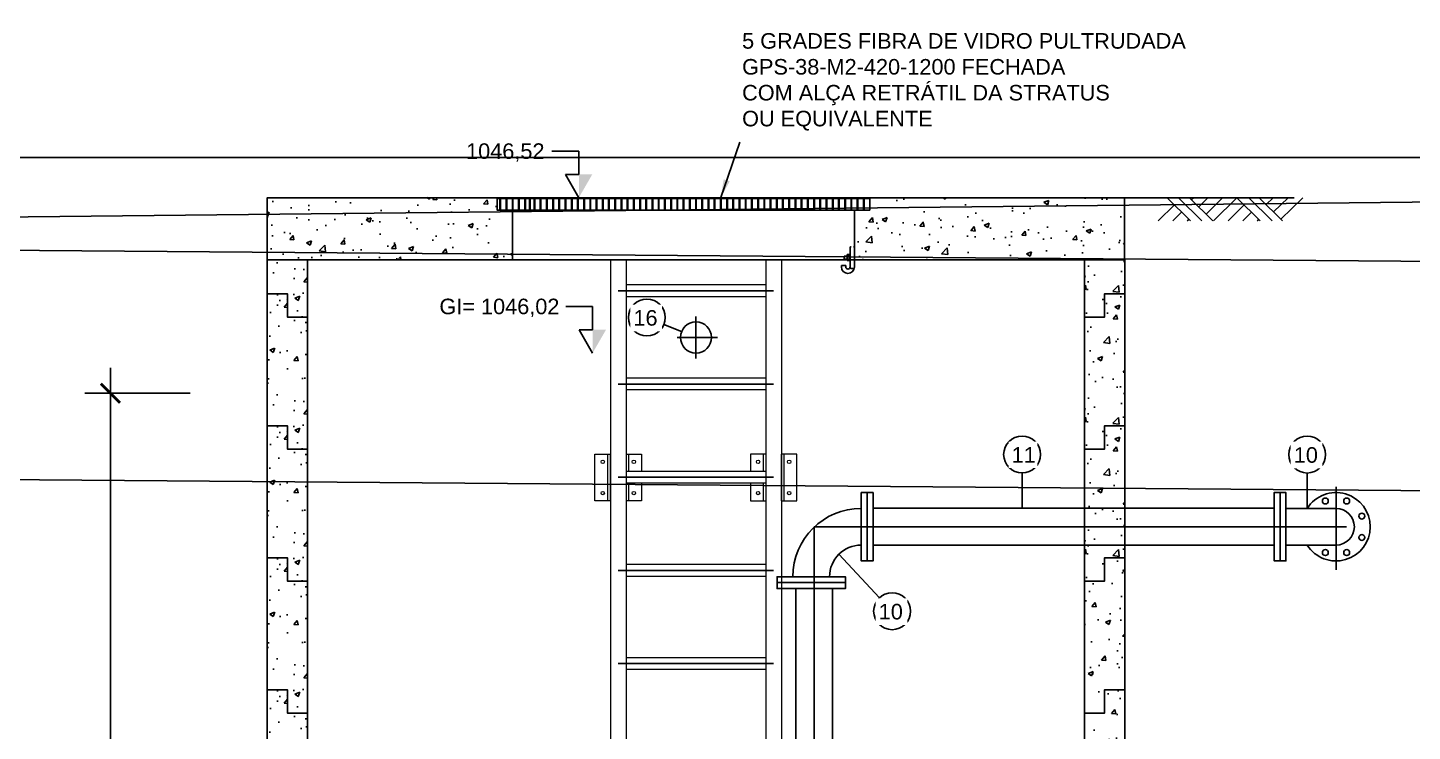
# Model space of a CAD drawing. Extents: x -160 to 364724, y -100 to 7353297.
# Drawn here: x 360235.732 to 360238.45, y 7349088.573 to 7349089.954 of the extents above; entities that cross this region are included whole.
import ezdxf
from ezdxf.enums import TextEntityAlignment as Align

# ---------------------------------------------------------------- set-up
doc = ezdxf.new("R2010")
doc.units = 0
doc.header["$LTSCALE"] = 5
doc.linetypes.add('SGC_DASHDOT', pattern=[1, 0.5, -0.25, 0, -0.25])
doc.linetypes.add('SGC_HIDDEN', pattern=[0.375, 0.25, -0.125])
doc.layers.add('00-trabalho', color=7, linetype='Continuous', lineweight=25)
doc.layers.add('ESCADA', color=2, linetype='Continuous', lineweight=20)
for name, color, linetype in [('BOLA LM', 1, 'Continuous'), ('BOMBA', 1, 'Continuous'), ('FLANGES', 2, 'Continuous'), ('GER-SIMBOLOS', 1, 'Continuous'), ('PAREDE CONCRETO CORTE', 5, 'Continuous'), ('PAREDE-VISTA', 2, 'Continuous'), ('PS_PERFIL_GRADE', 8, 'Continuous'), ('PS_PERFIL_TERRENO', 3, 'Continuous'), ('PS_PERFIL_TUBO', 7, 'Continuous'), ('SANC_COTAS', 1, 'Continuous'), ('SANC_TEXTO', 2, 'Continuous'), ('SGC-Conexoes (Furos)', 1, 'Continuous'), ('SGC-Conexoes (Linhas Externas)', 3, 'Continuous'), ('SGC-Eixos', 253, 'SGC_DASHDOT'), ('SGC-PONTAS', 1, 'SGC_HIDDEN'), ('SGC-Tubos (Desenho Bifilar)', 3, 'Continuous'), ('TERRENO', 6, 'Continuous'), ('VEGETAÇÃO', 7, 'Continuous')]:
    doc.layers.add(name, color=color, linetype=linetype)
doc.styles.add('R-80', font='arial.ttf')
doc.styles.get("Standard").update_dxf_attribs({"font": 'arial.ttf'})
doc.dimstyles.new('GERAL - 25', dxfattribs={"dimscale": 0.025, "dimtxt": 2, "dimasz": 1.5, "dimexe": 2, "dimexo": 1, "dimgap": 1, "dimtad": 1, "dimzin": 0, "dimtxsty": 'R-80', "dimblk": 'ARCHTICK', "dimcen": 0, "dimdle": 2, "dimclrd": 1, "dimclre": 1, "dimclrt": 2, "dimadec": 0, "dimazin": 0, "dimtfac": 0.5, "dimtmove": 2, "dimatfit": 3, "dimldrblk": 'OPEN90', "dimfxl": 1, "dimtolj": 1, "dimtzin": 0, "dimarcsym": 0})
doc.dimstyles.new('LEADER - 25', dxfattribs={"dimscale": 0.025, "dimtxt": 2, "dimasz": 1.5, "dimexe": 2, "dimexo": 1, "dimgap": 1, "dimtad": 1, "dimzin": 0, "dimtxsty": 'R-80', "dimcen": 0, "dimdle": 2, "dimclrd": 1, "dimclre": 1, "dimclrt": 2, "dimadec": 0, "dimazin": 0, "dimtfac": 0.5, "dimtmove": 2, "dimatfit": 3, "dimfxl": 1, "dimtolj": 1, "dimtzin": 0, "dimarcsym": 0})
pattern_1 = [(50, (360245.877, 7349087.80309), (0.0999824, -0.0087473), [0.0104546, -0.1150004]), (355, (360245.877, 7349087.80309), (-0.0193415, 0.1048515), [0.0083637, -0.0920007]), (100.4514, (360245.88533, 7349087.80236), (0.0806409, 0.0961041), [0.008885, -0.0977354]), (46.1842, (360245.877, 7349087.83097), (0.1487674, -0.0230727), [0.015682, -0.1725007]), (96.6356, (360245.8894, 7349087.82904), (0.1302867, 0.1357868), [0.0133276, -0.1466033]), (351.1842, (360245.877, 7349087.83097), (0.1302867, 0.1357868), [0.0125455, -0.1380004]), (21, (360245.89094, 7349087.824), (0.08320555, -0.05612285), [0.0104546, -0.1150004]), (326, (360245.89094, 7349087.824), (0.0339168, 0.1010818), [0.0083637, -0.0920004]), (71.4514, (360245.89787, 7349087.81932), (0.1171223, 0.044959), [0.008885, -0.0977353]), (37.5, (360245.877, 7349087.803088), (0.00169502, 0.04640357), [0, -0.0908852, 0, -0.0933943, 0, -0.09234884]), (7.5, (360245.877, 7349087.80309), (0.03667044, 0.05497882), [0, -0.0532487, 0, -0.0887943, 0, -0.0351971]), (327.5, (360245.845916, 7349087.803088), (0.07441173, -0.00314392), [0, -0.0348486, 0, -0.1087277, 0, -0.1442733]), (317.5, (360245.831976, 7349087.80309), (0.0812929, 0.013954), [0, -0.0453032, 0, -0.07220634, 0, -0.10245494])]

# ---------------------------------------------------------------- blocks, each defined once
blk = doc.blocks.new('*U348')
at = {"layer": 'GER-SIMBOLOS'}
for p, q in [((-0.587, -0.3), (-0.287, 0)), ((-0.454, -0.3), (-0.154, 0)), ((-0.3, -0.3), (0, 0)), ((0.3, -0.3), (0, 0)), ((0.31, -0.3), (0.61, 0)), ((0.453, -0.3), (0.753, 0)), ((0.599, -0.3), (0.899, 0)), ((-0.563, -0.276), (-0.849, 0)), ((-0.47, -0.183), (-0.659, 0)), ((-0.377, -0.089), (-0.466, 0)), ((0.113, -0.3), (-0.094, -0.094)), ((0.393, -0.207), (0.186, 0)), ((0.486, -0.114), (0.373, 0)), ((0.579, -0.021), (0.559, 0)), ((1.013, -0.3), (0.806, -0.094)), ((-0.26, -0.3), (-0.28, -0.28)), ((-0.074, -0.3), (-0.187, -0.187)), ((0.64, -0.3), (0.62, -0.28)), ((0.826, -0.3), (0.713, -0.187))]:
    blk.add_line(p, q, dxfattribs=at)
blk = doc.blocks.new('A$C190E3163')
at = {"layer": 'FLANGES'}
blk.add_lwpolyline([(0.11, 0.18), (0.11, 0.161), (-0.11, 0.161), (-0.11, 0.18)], close=True, dxfattribs=at)
blk.add_arc((0, 0), 0.11, 122.4364, 57.5636, dxfattribs=at)
at = {"layer": 'SGC-Conexoes (Furos)'}
for centre in [(-0.0831, 0.0344), (0.0831, 0.0344), (-0.0831, -0.0344), (0.0831, -0.0344), (-0.0344, -0.0831), (0.0344, -0.0831)]:
    blk.add_ellipse(centre, major_axis=(0, 0.0095), ratio=1, dxfattribs=at)
at = {"layer": 'SGC-Conexoes (Linhas Externas)'}
for p, q in [((-0.059, 0.161), (-0.059, 0)), ((0.059, 0.161), (0.059, 0))]:
    blk.add_line(p, q, dxfattribs=at)
blk.add_arc((0, 0), 0.059, 180, 0, dxfattribs=at)
blk = doc.blocks.new('NIVEL2')
at = {"linetype": 'Continuous'}
for p, q in [((0, 0.6), (0.346, 0.6)), ((0, 0), (0.173, 0.3)), ((0.173, 0.3), (0, 0.3))]:
    blk.add_line(p, q, dxfattribs=at)
blk.add_line((0, 0.3), (0, 0.6))
blk.add_solid([(0, 0.3), (-0.173, 0.3), (0, 0)], dxfattribs=at)
at = {"color": 0, "linetype": 'Continuous'}
blk.add_attdef('COTA-DIR', text='', height=0.2, dxfattribs=at).set_placement((0.426, 0.6), align=Align.MIDDLE_LEFT)
blk = doc.blocks.new('A$C3c6772ca')
at = {"layer": 'FLANGES'}
for points in [[(0.11, 0), (0.11, -0.019), (-0.11, -0.019), (-0.11, 0)], [(-0.18, -0.29), (-0.161, -0.29), (-0.161, -0.07), (-0.18, -0.07)]]:
    blk.add_lwpolyline(points, close=True, dxfattribs=at)
at = {"layer": 'SGC-Conexoes (Linhas Externas)'}
for radius in [0.22, 0.102]:
    blk.add_arc((-0.161, -0.019), radius, 270, 360, dxfattribs=at)
blk = doc.blocks.new('_ARCHTICK')
at = {"color": 0, "linetype": 'ByBlock', "const_width": 0.15}
blk.add_lwpolyline([(-0.5, -0.5), (0.5, 0.5)], dxfattribs=at)
blk = doc.blocks.new('*D456')
at = {"layer": 'Defpoints', "color": 0, "transparency": 16777216}
for p in [(360235.8945, 7349089.2362), (360236.0761, 7349089.2362), (360235.9481, 7349087.414)]:
    blk.add_point(p, dxfattribs=at)
at = {"layer": 'SANC_COTAS', "color": 1, "lineweight": -2, "transparency": 16777216}
for p, q in [((360235.8945, 7349087.364), (360235.8945, 7349089.2862)), ((360236.0511, 7349089.2362), (360235.8445, 7349089.2362)), ((360235.9231, 7349087.414), (360235.8445, 7349087.414))]:
    blk.add_line(p, q, dxfattribs=at)
at = {"layer": 'SANC_COTAS', "color": 1, "lineweight": -2, "transparency": 16777216, "xscale": 0.03750000000000001, "yscale": 0.03750000000000001, "zscale": 0.03750000000000001}
for p, rotation in [((360235.8945, 7349089.2362), 90), ((360235.8945, 7349087.414), 270)]:
    blk.add_blockref('_ARCHTICK', p, dxfattribs=dict(at, rotation=rotation))
at = {"layer": 'SANC_COTAS', "color": 2, "transparency": 16777216, "insert": (360235.8394, 7349088.3251), "char_height": 0.05, "attachment_point": 5, "rotation": 90, "style": 'R-80'}
blk.add_mtext('\\A1;1,82', dxfattribs=at)
blk = doc.blocks.new('_Open90')
at = {"color": 0, "linetype": 'ByBlock', "lineweight": -2}
for p, q in [((0, 0), (-1, 0)), ((-0.5, 0.5), (0, 0)), ((0, 0), (-0.5, -0.5))]:
    blk.add_line(p, q, dxfattribs=at)

msp = doc.modelspace()

# ---------------------------------------------------------------- hatches: boundary and pattern name
at = {"layer": 'VEGETAÇÃO'}
h = msp.add_hatch(dxfattribs=at)
h.set_pattern_fill('AR-CONC', color=1, scale=0.000548797)
h.set_pattern_definition([(50, (360238.68459, 7349089.11846), (0.0999824, -0.0087473), [0.0104546, -0.1150004]), (355, (360238.68459, 7349089.11846), (-0.0193415, 0.1048515), [0.0083637, -0.0920007]), (100.4514, (360238.69292, 7349089.11773), (0.080641, 0.096104), [0.008885, -0.0977354]), (46.184, (360238.68459, 7349089.14634), (0.1487674, -0.023073), [0.015682, -0.172501]), (96.6356, (360238.69699, 7349089.14441), (0.130287, 0.135787), [0.0133276, -0.146603]), (351.184, (360238.68459, 7349089.14634), (0.130287, 0.135787), [0.0125455, -0.138]), (21, (360238.69853, 7349089.13937), (0.0832055, -0.0561229), [0.0104546, -0.1150004]), (326, (360238.69853, 7349089.13937), (0.0339168, 0.101082), [0.0083637, -0.0920004]), (71.4514, (360238.70546, 7349089.13469), (0.1171223, 0.044959), [0.008885, -0.0977353]), (37.5, (360238.68459, 7349089.118457), (0.001695, 0.04640357), [0, -0.0908852, 0, -0.0933943, 0, -0.0923488]), (7.5, (360238.68459, 7349089.118457), (0.0366704, 0.0549788), [0, -0.0532487, 0, -0.0887943, 0, -0.0351971]), (327.5, (360238.653506, 7349089.118457), (0.07441173, -0.0031439), [0, -0.0348486, 0, -0.1087277, 0, -0.1442733]), (317.5, (360238.639566, 7349089.11846), (0.0812929, 0.013954), [0, -0.0453032, 0, -0.0722063, 0, -0.102455])])
h.paths.add_polyline_path([(360236.6534, 7349089.6202), (360236.6534, 7349089.5958), (360236.6839, 7349089.5958), (360236.6839, 7349089.4982), (360236.2022, 7349089.4982), (360236.2022, 7349089.6202)])
h = msp.add_hatch(dxfattribs=at)
h.set_pattern_fill('AR-CONC', color=1, scale=0.000548797)
h.set_pattern_definition([(50, (360237.86027, 7349089.11846), (0.099982, -0.008747), [0.010455, -0.115]), (355, (360237.86027, 7349089.11846), (-0.019341, 0.104851), [0.008364, -0.092001]), (100.451, (360237.8686, 7349089.11773), (0.080641, 0.096104), [0.008885, -0.097735]), (46.184, (360237.86027, 7349089.14634), (0.148767, -0.023073), [0.015682, -0.1725]), (96.636, (360237.87267, 7349089.14441), (0.130287, 0.135787), [0.013328, -0.146603]), (351.184, (360237.86027, 7349089.14634), (0.130287, 0.135787), [0.012545, -0.138]), (21, (360237.87421, 7349089.13937), (0.083206, -0.056123), [0.010455, -0.115]), (326, (360237.87421, 7349089.13937), (0.033917, 0.101082), [0.008364, -0.092]), (71.451, (360237.881145, 7349089.13469), (0.117122, 0.044959), [0.008885, -0.097735]), (37.5, (360237.86027, 7349089.118457), (0.001695, 0.0464036), [0, -0.0908852, 0, -0.0933943, 0, -0.092349]), (7.5, (360237.86027, 7349089.118457), (0.0366704, 0.0549788), [0, -0.0532487, 0, -0.0887943, 0, -0.035197]), (327.5, (360237.829187, 7349089.118457), (0.0744117, -0.003144), [0, -0.0348486, 0, -0.1087277, 0, -0.1442733]), (317.5, (360237.81525, 7349089.11846), (0.081293, 0.013954), [0, -0.045303, 0, -0.0722063, 0, -0.102455])])
h.paths.add_polyline_path([(360237.3851, 7349089.6202), (360237.8847, 7349089.6202), (360237.8847, 7349089.4982), (360237.3547, 7349089.4982), (360237.3547, 7349089.5958), (360237.3851, 7349089.5958)])
h = msp.add_hatch(dxfattribs=at)
h.set_pattern_fill('AR-CONC', color=1, scale=0.000548797)
h.set_pattern_definition([(50, (360246.18189, 7349090.13538), (0.0999824, -0.0087473), [0.0104546, -0.1150004]), (355, (360246.18189, 7349090.13538), (-0.0193415, 0.1048515), [0.0083637, -0.0920007]), (100.4514, (360246.19022, 7349090.13465), (0.0806409, 0.0961041), [0.008885, -0.0977354]), (46.1842, (360246.18189, 7349090.16326), (0.1487674, -0.0230727), [0.0156819, -0.1725007]), (96.6356, (360246.19429, 7349090.16133), (0.1302867, 0.1357868), [0.0133276, -0.1466033]), (351.1842, (360246.18189, 7349090.16326), (0.1302867, 0.1357868), [0.0125455, -0.1380004]), (21, (360246.19583, 7349090.15629), (0.08320555, -0.05612285), [0.0104546, -0.1150004]), (326, (360246.19583, 7349090.15629), (0.0339168, 0.1010818), [0.0083637, -0.0920004]), (71.4514, (360246.20276, 7349090.15161), (0.1171223, 0.044959), [0.008885, -0.0977353]), (37.5, (360246.181888, 7349090.135378), (0.00169502, 0.04640357), [0, -0.0908852, 0, -0.0933943, 0, -0.09234884]), (7.5, (360246.18189, 7349090.13538), (0.03667044, 0.05497882), [0, -0.0532487, 0, -0.08879428, 0, -0.0351971]), (327.5, (360246.150803, 7349090.135378), (0.07441173, -0.00314392), [0, -0.03484862, 0, -0.1087277, 0, -0.1442733]), (317.5, (360246.136864, 7349090.13538), (0.08129288, 0.013954), [0, -0.0453032, 0, -0.07220634, 0, -0.10245494])])
h.paths.add_polyline_path([(360236.2022, 7349089.4317), (360236.2022, 7349089.4982), (360236.2418, 7349089.4982), (360236.2418, 7349089.4982), (360236.2815, 7349089.4982), (360236.2815, 7349089.3859), (360236.2418, 7349089.3859), (360236.2418, 7349089.4317)])
h = msp.add_hatch(dxfattribs=at)
h.set_pattern_fill('AR-CONC', color=1, scale=0.000548797)
h.set_pattern_definition([(50, (360245.877, 7349088.3214), (0.0999824, -0.0087473), [0.0104546, -0.1150004]), (355, (360245.877, 7349088.3214), (-0.0193415, 0.1048515), [0.0083637, -0.0920007]), (100.4514, (360245.88533, 7349088.32067), (0.0806409, 0.0961041), [0.008885, -0.0977354]), (46.1842, (360245.877, 7349088.34927), (0.1487674, -0.0230727), [0.015682, -0.1725007]), (96.6356, (360245.8894, 7349088.34735), (0.1302867, 0.1357868), [0.0133276, -0.1466033]), (351.1842, (360245.877, 7349088.34927), (0.1302867, 0.1357868), [0.0125455, -0.1380004]), (21, (360245.89094, 7349088.342305), (0.08320555, -0.05612285), [0.0104546, -0.1150004]), (326, (360245.89094, 7349088.34231), (0.0339168, 0.1010818), [0.0083637, -0.0920004]), (71.4514, (360245.89787, 7349088.33763), (0.1171223, 0.044959), [0.008885, -0.0977353]), (37.5, (360245.877, 7349088.321396), (0.00169502, 0.04640357), [0, -0.0908852, 0, -0.0933943, 0, -0.09234884]), (7.5, (360245.877, 7349088.321396), (0.03667044, 0.05497882), [0, -0.0532487, 0, -0.0887943, 0, -0.0351971]), (327.5, (360245.845916, 7349088.321396), (0.07441173, -0.00314392), [0, -0.0348486, 0, -0.1087277, 0, -0.1442733]), (317.5, (360245.831976, 7349088.321396), (0.0812929, 0.013954), [0, -0.0453032, 0, -0.07220634, 0, -0.10245494])])
h.paths.add_polyline_path([(360237.8852, 7349089.4317), (360237.8852, 7349089.4982), (360237.8455, 7349089.4982), (360237.8059, 7349089.4982), (360237.8059, 7349089.3859), (360237.8455, 7349089.3859), (360237.8455, 7349089.4317)])
h = msp.add_hatch(dxfattribs=at)
h.set_pattern_fill('AR-CONC', color=1, scale=0.000548797)
h.set_pattern_definition([(50, (360246.18189, 7349089.87622), (0.0999824, -0.0087473), [0.0104546, -0.1150004]), (355, (360246.18189, 7349089.87622), (-0.0193415, 0.1048515), [0.0083637, -0.0920007]), (100.4514, (360246.19022, 7349089.87549), (0.0806409, 0.0961041), [0.008885, -0.0977354]), (46.1842, (360246.18189, 7349089.9041), (0.1487674, -0.0230727), [0.0156819, -0.1725007]), (96.6356, (360246.19429, 7349089.90218), (0.1302867, 0.1357868), [0.0133276, -0.1466033]), (351.1842, (360246.18189, 7349089.9041), (0.1302867, 0.1357868), [0.0125455, -0.1380004]), (21, (360246.19583, 7349089.89713), (0.08320555, -0.05612285), [0.0104546, -0.1150004]), (326, (360246.19583, 7349089.89713), (0.0339168, 0.1010818), [0.0083637, -0.0920004]), (71.4514, (360246.20276, 7349089.89246), (0.1171223, 0.044959), [0.008885, -0.0977353]), (37.5, (360246.181888, 7349089.876224), (0.00169502, 0.04640357), [0, -0.0908852, 0, -0.0933943, 0, -0.09234884]), (7.5, (360246.18189, 7349089.876224), (0.03667044, 0.05497882), [0, -0.0532487, 0, -0.08879428, 0, -0.0351971]), (327.5, (360246.150803, 7349089.876224), (0.07441173, -0.00314392), [0, -0.03484862, 0, -0.1087277, 0, -0.1442733]), (317.5, (360246.136864, 7349089.876224), (0.08129288, 0.013954), [0, -0.0453032, 0, -0.07220634, 0, -0.10245494])])
h.paths.add_polyline_path([(360236.2022, 7349089.1725), (360236.2022, 7349089.4317), (360236.2418, 7349089.4317), (360236.2418, 7349089.3859), (360236.2815, 7349089.3859), (360236.2815, 7349089.1268), (360236.2418, 7349089.1268), (360236.2418, 7349089.1725)])
h = msp.add_hatch(dxfattribs=at)
h.set_pattern_fill('AR-CONC', color=1, scale=0.000548797)
h.set_pattern_definition([(50, (360245.877, 7349088.06224), (0.0999824, -0.0087473), [0.0104546, -0.1150004]), (355, (360245.877, 7349088.06224), (-0.0193415, 0.1048515), [0.0083637, -0.0920007]), (100.4514, (360245.88533, 7349088.06151), (0.0806409, 0.0961041), [0.008885, -0.0977354]), (46.1842, (360245.877, 7349088.09012), (0.1487674, -0.0230727), [0.015682, -0.1725007]), (96.6356, (360245.8894, 7349088.0882), (0.1302867, 0.1357868), [0.0133276, -0.1466033]), (351.1842, (360245.877, 7349088.09012), (0.1302867, 0.1357868), [0.0125455, -0.1380004]), (21, (360245.89094, 7349088.08315), (0.08320555, -0.05612285), [0.0104546, -0.1150004]), (326, (360245.89094, 7349088.08315), (0.0339168, 0.1010818), [0.0083637, -0.0920004]), (71.4514, (360245.89787, 7349088.07847), (0.1171223, 0.044959), [0.008885, -0.0977353]), (37.5, (360245.877, 7349088.062242), (0.00169502, 0.04640357), [0, -0.0908852, 0, -0.0933943, 0, -0.09234884]), (7.5, (360245.877, 7349088.06224), (0.03667044, 0.05497882), [0, -0.0532487, 0, -0.0887943, 0, -0.0351971]), (327.5, (360245.845916, 7349088.06224), (0.07441173, -0.00314392), [0, -0.0348486, 0, -0.1087277, 0, -0.1442733]), (317.5, (360245.831976, 7349088.06224), (0.0812929, 0.013954), [0, -0.0453032, 0, -0.07220634, 0, -0.10245494])])
h.paths.add_polyline_path([(360237.8852, 7349089.1725), (360237.8852, 7349089.4317), (360237.8455, 7349089.4317), (360237.8455, 7349089.3859), (360237.8059, 7349089.3859), (360237.8059, 7349089.1268), (360237.8455, 7349089.1268), (360237.8455, 7349089.1725)])
h = msp.add_hatch(dxfattribs=at)
h.set_pattern_fill('AR-CONC', color=1, scale=0.000548797)
h.set_pattern_definition([(50, (360246.18189, 7349089.61707), (0.0999824, -0.0087473), [0.0104546, -0.1150004]), (355, (360246.18189, 7349089.61707), (-0.0193415, 0.1048515), [0.0083637, -0.0920007]), (100.4514, (360246.19022, 7349089.61634), (0.0806409, 0.0961041), [0.008885, -0.0977354]), (46.1842, (360246.18189, 7349089.64495), (0.1487674, -0.0230727), [0.0156819, -0.1725007]), (96.6356, (360246.19429, 7349089.64303), (0.1302867, 0.1357868), [0.0133276, -0.1466033]), (351.1842, (360246.18189, 7349089.64495), (0.1302867, 0.1357868), [0.0125455, -0.1380004]), (21, (360246.19583, 7349089.63798), (0.08320555, -0.05612285), [0.0104546, -0.1150004]), (326, (360246.19583, 7349089.63798), (0.0339168, 0.1010818), [0.0083637, -0.0920004]), (71.4514, (360246.20276, 7349089.6333), (0.1171223, 0.044959), [0.008885, -0.0977353]), (37.5, (360246.181888, 7349089.61707), (0.00169502, 0.04640357), [0, -0.0908852, 0, -0.0933943, 0, -0.09234884]), (7.5, (360246.18189, 7349089.61707), (0.03667044, 0.05497882), [0, -0.0532487, 0, -0.08879428, 0, -0.0351971]), (327.5, (360246.150803, 7349089.61707), (0.07441173, -0.00314392), [0, -0.03484862, 0, -0.1087277, 0, -0.1442733]), (317.5, (360246.136864, 7349089.61707), (0.08129288, 0.013954), [0, -0.0453032, 0, -0.07220634, 0, -0.10245494])])
h.paths.add_polyline_path([(360236.2022, 7349088.9134), (360236.2022, 7349089.1725), (360236.2418, 7349089.1725), (360236.2418, 7349089.1268), (360236.2815, 7349089.1268), (360236.2815, 7349088.8676), (360236.2418, 7349088.8676), (360236.2418, 7349088.9134)])
h = msp.add_hatch(dxfattribs=at)
h.set_pattern_fill('AR-CONC', color=1, scale=0.000548797)
h.set_pattern_definition(pattern_1)
h.paths.add_polyline_path([(360237.8852, 7349088.9134), (360237.8852, 7349089.1725), (360237.8455, 7349089.1725), (360237.8455, 7349089.1268), (360237.8059, 7349089.1268), (360237.8059, 7349088.8676), (360237.8455, 7349088.8676), (360237.8455, 7349088.9134)])
h = msp.add_hatch(dxfattribs=at)
h.set_pattern_fill('AR-CONC', color=1, scale=0.000548797)
h.set_pattern_definition([(50, (360246.18189, 7349089.357915), (0.0999824, -0.0087473), [0.0104546, -0.1150004]), (355, (360246.18189, 7349089.35792), (-0.0193415, 0.1048515), [0.0083637, -0.0920007]), (100.4514, (360246.19022, 7349089.35719), (0.0806409, 0.0961041), [0.008885, -0.0977354]), (46.1842, (360246.18189, 7349089.3858), (0.1487674, -0.0230727), [0.0156819, -0.1725007]), (96.6356, (360246.19429, 7349089.38387), (0.1302867, 0.1357868), [0.0133276, -0.1466033]), (351.1842, (360246.18189, 7349089.3858), (0.1302867, 0.1357868), [0.0125455, -0.1380004]), (21, (360246.19583, 7349089.378824), (0.08320555, -0.05612285), [0.0104546, -0.1150004]), (326, (360246.19583, 7349089.37882), (0.0339168, 0.1010818), [0.0083637, -0.0920004]), (71.4514, (360246.20276, 7349089.37415), (0.1171223, 0.044959), [0.008885, -0.0977353]), (37.5, (360246.181888, 7349089.357915), (0.00169502, 0.04640357), [0, -0.0908852, 0, -0.0933943, 0, -0.09234884]), (7.5, (360246.18189, 7349089.357915), (0.03667044, 0.05497882), [0, -0.0532487, 0, -0.08879428, 0, -0.0351971]), (327.5, (360246.150803, 7349089.357915), (0.07441173, -0.00314392), [0, -0.03484862, 0, -0.1087277, 0, -0.1442733]), (317.5, (360246.136864, 7349089.357915), (0.08129288, 0.013954), [0, -0.0453032, 0, -0.07220634, 0, -0.10245494])])
h.paths.add_polyline_path([(360236.2022, 7349088.6542), (360236.2022, 7349088.9134), (360236.2418, 7349088.9134), (360236.2418, 7349088.8676), (360236.2815, 7349088.8676), (360236.2815, 7349088.6085), (360236.2418, 7349088.6085), (360236.2418, 7349088.6542)])
h = msp.add_hatch(dxfattribs=at)
h.set_pattern_fill('AR-CONC', color=1, scale=0.000548797)
h.set_pattern_definition(pattern_1)
h.paths.add_polyline_path([(360237.8852, 7349088.6542), (360237.8852, 7349088.9134), (360237.8455, 7349088.9134), (360237.8455, 7349088.8676), (360237.8059, 7349088.8676), (360237.8059, 7349088.6085), (360237.8455, 7349088.6085), (360237.8455, 7349088.6542)])
h = msp.add_hatch(dxfattribs=at)
h.set_pattern_fill('AR-CONC', color=1, scale=0.000548797)
h.set_pattern_definition([(50, (360246.18189, 7349089.09876), (0.0999824, -0.0087473), [0.0104546, -0.1150004]), (355, (360246.18189, 7349089.09876), (-0.0193415, 0.1048515), [0.0083637, -0.0920007]), (100.4514, (360246.19022, 7349089.09803), (0.0806409, 0.0961041), [0.008885, -0.0977354]), (46.1842, (360246.18189, 7349089.12664), (0.1487674, -0.0230727), [0.0156819, -0.1725007]), (96.6356, (360246.19429, 7349089.12472), (0.1302867, 0.1357868), [0.0133276, -0.1466033]), (351.1842, (360246.18189, 7349089.12664), (0.1302867, 0.1357868), [0.0125455, -0.1380004]), (21, (360246.19583, 7349089.11967), (0.08320555, -0.05612285), [0.0104546, -0.1150004]), (326, (360246.19583, 7349089.11967), (0.0339168, 0.1010818), [0.0083637, -0.0920004]), (71.4514, (360246.20276, 7349089.11499), (0.1171223, 0.044959), [0.008885, -0.0977353]), (37.5, (360246.181888, 7349089.09876), (0.00169502, 0.04640357), [0, -0.0908852, 0, -0.0933943, 0, -0.09234884]), (7.5, (360246.18189, 7349089.09876), (0.03667044, 0.05497882), [0, -0.0532487, 0, -0.08879428, 0, -0.0351971]), (327.5, (360246.150803, 7349089.09876), (0.07441173, -0.00314392), [0, -0.03484862, 0, -0.1087277, 0, -0.1442733]), (317.5, (360246.136864, 7349089.09876), (0.08129288, 0.013954), [0, -0.0453032, 0, -0.07220634, 0, -0.10245494])])
h.paths.add_polyline_path([(360236.2022, 7349088.395), (360236.2022, 7349088.6542), (360236.2418, 7349088.6542), (360236.2418, 7349088.6085), (360236.2815, 7349088.6085), (360236.2815, 7349088.3493), (360236.2418, 7349088.3493), (360236.2418, 7349088.395)])
h = msp.add_hatch(dxfattribs=at)
h.set_pattern_fill('AR-CONC', color=1, scale=0.000548797)
h.set_pattern_definition(pattern_1)
h.paths.add_polyline_path([(360237.8861, 7349088.395), (360237.8861, 7349088.6542), (360237.8465, 7349088.6542), (360237.8465, 7349088.6085), (360237.8068, 7349088.6085), (360237.8068, 7349088.3493), (360237.8465, 7349088.3493), (360237.8465, 7349088.395)])

# ---------------------------------------------------------------- linework, layer by layer
at = {"layer": 'BOLA LM'}
for p, q in [((360237.0154, 7349089.3573), (360236.9808, 7349089.3714)), ((360237.6837, 7349089.0799), (360237.6837, 7349089.0104)), ((360238.2432, 7349089.0798), (360238.2432, 7349089.0102)), ((360237.4039, 7349088.8348), (360237.324, 7349088.9201))]:
    msp.add_line(p, q, dxfattribs=at)
for centre in [(360236.9473, 7349089.385), (360237.6837, 7349089.1161), (360238.2432, 7349089.1159), (360237.4286, 7349088.8084)]:
    msp.add_circle(centre, 0.0362, dxfattribs=at)
at = {"layer": 'BOMBA'}
for p, q in [((360237.3461, 7349089.5221), (360237.3461, 7349089.4831)), ((360237.3406, 7349089.5056), (360237.3345, 7349089.5056)), ((360237.3345, 7349089.5056), (360237.3345, 7349089.4995)), ((360237.3406, 7349089.4995), (360237.3345, 7349089.4995)), ((360237.3406, 7349089.5086), (360237.3406, 7349089.4966)), ((360237.3406, 7349089.5086), (360237.3449, 7349089.5086)), ((360237.3406, 7349089.5056), (360237.3449, 7349089.5056)), ((360237.3406, 7349089.4996), (360237.3449, 7349089.4996)), ((360237.3406, 7349089.4966), (360237.3449, 7349089.4966)), ((360237.3449, 7349089.509), (360237.3449, 7349089.4962)), ((360237.3461, 7349089.509), (360237.3449, 7349089.509)), ((360237.3461, 7349089.4962), (360237.3449, 7349089.4962)), ((360237.3547, 7349089.4843), (360237.3547, 7349089.4982)), ((360237.3376, 7349089.4873), (360237.329, 7349089.4873)), ((360237.329, 7349089.4843), (360237.329, 7349089.4873)), ((360237.3376, 7349089.4843), (360237.3376, 7349089.4873)), ((360237.3528, 7349089.4812), (360237.348, 7349089.4812))]:
    msp.add_line(p, q, dxfattribs=at)
for centre, radius, start, end in [((360237.348, 7349089.5221), 0.00183, 90, 180), ((360237.3528, 7349089.5221), 0.00183, 0, 90), ((360237.3412, 7349089.5007), 0.00488, 0, 90), ((360237.3419, 7349089.4843), 0.0128, 180, 0), ((360237.3419, 7349089.4843), 0.00427, 180, 0), ((360237.348, 7349089.4831), 0.00183, 180, 270), ((360237.3528, 7349089.4831), 0.00183, 270, 353.6206)]:
    msp.add_arc(centre, radius, start, end, dxfattribs=at)
at = {"layer": 'ESCADA'}
for p, q in [((360236.876, 7349089.4982), (360236.876, 7349087.6588)), ((360236.9065, 7349089.4982), (360236.9065, 7349087.6497)), ((360237.1809, 7349089.4982), (360237.1809, 7349088.0769)), ((360237.2114, 7349089.4982), (360237.2114, 7349088.0769)), ((360237.1809, 7349089.4488), (360236.9065, 7349089.4488)), ((360237.1809, 7349089.4256), (360236.9065, 7349089.4256)), ((360237.1809, 7349089.2659), (360236.9065, 7349089.2659)), ((360237.1809, 7349089.2427), (360236.9065, 7349089.2427)), ((360236.8455, 7349089.1168), (360236.876, 7349089.1168)), ((360236.8455, 7349089.0253), (360236.8455, 7349089.1168)), ((360236.8708, 7349089.0253), (360236.8708, 7349089.1168)), ((360236.8757, 7349089.0253), (360236.8757, 7349089.1168)), ((360236.9065, 7349089.1168), (360236.937, 7349089.1168)), ((360236.9117, 7349089.0829), (360236.9117, 7349089.1168)), ((360236.937, 7349089.1168), (360236.937, 7349089.0829)), ((360237.1809, 7349089.1168), (360237.1504, 7349089.1168)), ((360237.1504, 7349089.1168), (360237.1504, 7349089.0829)), ((360237.176, 7349089.0829), (360237.176, 7349089.1168)), ((360237.2418, 7349089.1168), (360237.2114, 7349089.1168)), ((360237.2117, 7349089.0253), (360237.2117, 7349089.1168)), ((360237.2165, 7349089.0253), (360237.2165, 7349089.1168)), ((360237.2418, 7349089.0253), (360237.2418, 7349089.1168)), ((360237.1809, 7349089.0829), (360236.9065, 7349089.0829)), ((360237.1809, 7349089.0598), (360236.9065, 7349089.0598)), ((360236.9117, 7349089.0253), (360236.9117, 7349089.0598)), ((360236.937, 7349089.0598), (360236.937, 7349089.0253)), ((360237.1504, 7349089.0598), (360237.1504, 7349089.0253)), ((360237.176, 7349089.0253), (360237.176, 7349089.0598)), ((360236.876, 7349089.0253), (360236.8455, 7349089.0253)), ((360236.937, 7349089.0253), (360236.9065, 7349089.0253)), ((360237.1504, 7349089.0253), (360237.1809, 7349089.0253)), ((360237.2114, 7349089.0253), (360237.2418, 7349089.0253)), ((360237.1809, 7349088.9), (360236.9065, 7349088.9)), ((360237.1809, 7349088.8768), (360236.9065, 7349088.8768)), ((360237.1809, 7349088.7171), (360236.9065, 7349088.7171)), ((360237.1809, 7349088.6939), (360236.9065, 7349088.6939))]:
    msp.add_line(p, q, dxfattribs=at)
for centre in [(360236.8607, 7349089.1017), (360236.9217, 7349089.1017), (360237.1656, 7349089.1017), (360237.2266, 7349089.1017), (360236.8607, 7349089.0404), (360236.9217, 7349089.0404), (360237.1656, 7349089.0404), (360237.2266, 7349089.0404)]:
    msp.add_circle(centre, 0.00335, dxfattribs=at)
at = {"layer": 'FLANGES'}
for points in [[(360237.3796, 7349088.9072), (360237.3912, 7349088.9072), (360237.3912, 7349089.0414), (360237.3796, 7349089.0414)], [(360238.19, 7349088.9073), (360238.1785, 7349088.9073), (360238.1785, 7349089.0415), (360238.19, 7349089.0415)], [(360237.2028, 7349088.8646), (360237.2028, 7349088.853), (360237.3369, 7349088.853), (360237.3369, 7349088.8646)]]:
    msp.add_lwpolyline(points, close=True, dxfattribs=at)
at = {"layer": 'PAREDE CONCRETO CORTE', "flags": 128}
for points in [[(360236.6839, 7349089.4982), (360236.2022, 7349089.4982), (360236.2022, 7349089.6202), (360236.6534, 7349089.6202), (360236.6534, 7349089.5958), (360236.6839, 7349089.5958), (360236.6839, 7349089.4982)], [(360236.2022, 7349089.4317), (360236.2022, 7349089.4982), (360236.2418, 7349089.4982), (360236.2418, 7349089.4982), (360236.2815, 7349089.4982), (360236.2815, 7349089.3859), (360236.2418, 7349089.3859), (360236.2418, 7349089.4317)], [(360237.8852, 7349089.4317), (360237.8852, 7349089.4982), (360237.8455, 7349089.4982), (360237.8455, 7349089.4982), (360237.8059, 7349089.4982), (360237.8059, 7349089.3859), (360237.8455, 7349089.3859), (360237.8455, 7349089.4317)], [(360236.2022, 7349089.1725), (360236.2022, 7349089.4317), (360236.2418, 7349089.4317), (360236.2418, 7349089.3859), (360236.2815, 7349089.3859), (360236.2815, 7349089.1268), (360236.2418, 7349089.1268), (360236.2418, 7349089.1725)], [(360237.8852, 7349089.1725), (360237.8852, 7349089.4317), (360237.8455, 7349089.4317), (360237.8455, 7349089.3859), (360237.8059, 7349089.3859), (360237.8059, 7349089.1268), (360237.8455, 7349089.1268), (360237.8455, 7349089.1725)], [(360236.2022, 7349088.9134), (360236.2022, 7349089.1725), (360236.2418, 7349089.1725), (360236.2418, 7349089.1268), (360236.2815, 7349089.1268), (360236.2815, 7349088.8676), (360236.2418, 7349088.8676), (360236.2418, 7349088.9134)], [(360237.8852, 7349088.9134), (360237.8852, 7349089.1725), (360237.8455, 7349089.1725), (360237.8455, 7349089.1268), (360237.8059, 7349089.1268), (360237.8059, 7349088.8676), (360237.8455, 7349088.8676), (360237.8455, 7349088.9134)], [(360236.2022, 7349088.6542), (360236.2022, 7349088.9134), (360236.2418, 7349088.9134), (360236.2418, 7349088.8676), (360236.2815, 7349088.8676), (360236.2815, 7349088.6085), (360236.2418, 7349088.6085), (360236.2418, 7349088.6542)], [(360237.8852, 7349088.6542), (360237.8852, 7349088.9134), (360237.8455, 7349088.9134), (360237.8455, 7349088.8676), (360237.8059, 7349088.8676), (360237.8059, 7349088.6085), (360237.8455, 7349088.6085), (360237.8455, 7349088.6542)], [(360236.2022, 7349088.395), (360236.2022, 7349088.6542), (360236.2418, 7349088.6542), (360236.2418, 7349088.6085), (360236.2815, 7349088.6085), (360236.2815, 7349088.3493), (360236.2418, 7349088.3493), (360236.2418, 7349088.395)], [(360237.8852, 7349088.395), (360237.8852, 7349088.6542), (360237.8455, 7349088.6542), (360237.8455, 7349088.6085), (360237.8059, 7349088.6085), (360237.8059, 7349088.3493), (360237.8455, 7349088.3493), (360237.8455, 7349088.395)]]:
    msp.add_lwpolyline(points, close=True, dxfattribs=at)
msp.add_lwpolyline([(360237.3851, 7349089.5958), (360237.3851, 7349089.6202), (360237.8847, 7349089.6202), (360237.8847, 7349089.4982), (360237.3547, 7349089.4982), (360237.3547, 7349089.5958), (360237.3851, 7349089.5958)], dxfattribs=at)
at = {"layer": 'PAREDE-VISTA'}
for p, q in [((360237.3547, 7349089.5958), (360236.6839, 7349089.5958)), ((360237.3547, 7349089.4982), (360236.6839, 7349089.4982))]:
    msp.add_line(p, q, dxfattribs=at)
for points in [[(360236.6534, 7349089.6202), (360237.3851, 7349089.6202), (360237.3851, 7349089.6189), (360236.6534, 7349089.6189)], [(360236.6601, 7349089.5958), (360236.6601, 7349089.6189), (360236.6589, 7349089.6189), (360236.6589, 7349089.5958)], [(360236.6723, 7349089.5958), (360236.6723, 7349089.6189), (360236.6711, 7349089.6189), (360236.6711, 7349089.5958)], [(360236.6833, 7349089.5958), (360236.6833, 7349089.6189), (360236.6845, 7349089.6189), (360236.6845, 7349089.5958)], [(360236.6955, 7349089.5958), (360236.6955, 7349089.6189), (360236.6967, 7349089.6189), (360236.6967, 7349089.5958)], [(360236.7077, 7349089.5958), (360236.7077, 7349089.6189), (360236.7089, 7349089.6189), (360236.7089, 7349089.5958)], [(360236.7172, 7349089.5958), (360236.7172, 7349089.6189), (360236.7184, 7349089.6189), (360236.7184, 7349089.5958)], [(360236.726, 7349089.5958), (360236.726, 7349089.6189), (360236.7272, 7349089.6189), (360236.7272, 7349089.5958)], [(360236.7382, 7349089.5958), (360236.7382, 7349089.6189), (360236.7394, 7349089.6189), (360236.7394, 7349089.5958)], [(360236.7382, 7349089.5958), (360236.7382, 7349089.6189), (360236.7394, 7349089.6189), (360236.7394, 7349089.5958)], [(360236.7504, 7349089.5958), (360236.7504, 7349089.6189), (360236.7516, 7349089.6189), (360236.7516, 7349089.5958)], [(360236.7626, 7349089.5958), (360236.7626, 7349089.6189), (360236.7638, 7349089.6189), (360236.7638, 7349089.5958)], [(360236.7748, 7349089.5958), (360236.7748, 7349089.6189), (360236.776, 7349089.6189), (360236.776, 7349089.5958)], [(360236.787, 7349089.5958), (360236.787, 7349089.6189), (360236.7882, 7349089.6189), (360236.7882, 7349089.5958)], [(360236.7992, 7349089.5958), (360236.7992, 7349089.6189), (360236.8004, 7349089.6189), (360236.8004, 7349089.5958)], [(360236.8113, 7349089.5958), (360236.8113, 7349089.6189), (360236.8126, 7349089.6189), (360236.8126, 7349089.5958)], [(360236.8235, 7349089.5958), (360236.8235, 7349089.6189), (360236.8248, 7349089.6189), (360236.8248, 7349089.5958)], [(360236.8357, 7349089.5958), (360236.8357, 7349089.6189), (360236.837, 7349089.6189), (360236.837, 7349089.5958)], [(360236.8479, 7349089.5958), (360236.8479, 7349089.6189), (360236.8492, 7349089.6189), (360236.8492, 7349089.5958)], [(360236.8601, 7349089.5958), (360236.8601, 7349089.6189), (360236.8614, 7349089.6189), (360236.8614, 7349089.5958)], [(360236.8723, 7349089.5958), (360236.8723, 7349089.6189), (360236.8735, 7349089.6189), (360236.8735, 7349089.5958)], [(360236.8845, 7349089.5958), (360236.8845, 7349089.6189), (360236.8857, 7349089.6189), (360236.8857, 7349089.5958)], [(360236.8967, 7349089.5958), (360236.8967, 7349089.6189), (360236.8979, 7349089.6189), (360236.8979, 7349089.5958)], [(360236.9089, 7349089.5958), (360236.9089, 7349089.6189), (360236.9101, 7349089.6189), (360236.9101, 7349089.5958)], [(360236.9211, 7349089.5958), (360236.9211, 7349089.6189), (360236.9223, 7349089.6189), (360236.9223, 7349089.5958)], [(360236.9333, 7349089.5958), (360236.9333, 7349089.6189), (360236.9345, 7349089.6189), (360236.9345, 7349089.5958)], [(360236.9455, 7349089.5958), (360236.9455, 7349089.6189), (360236.9467, 7349089.6189), (360236.9467, 7349089.5958)], [(360236.9577, 7349089.5958), (360236.9577, 7349089.6189), (360236.9589, 7349089.6189), (360236.9589, 7349089.5958)], [(360236.9699, 7349089.5958), (360236.9699, 7349089.6189), (360236.9711, 7349089.6189), (360236.9711, 7349089.5958)], [(360236.9821, 7349089.5958), (360236.9821, 7349089.6189), (360236.9833, 7349089.6189), (360236.9833, 7349089.5958)], [(360236.9943, 7349089.5958), (360236.9943, 7349089.6189), (360236.9955, 7349089.6189), (360236.9955, 7349089.5958)], [(360237.0065, 7349089.5958), (360237.0065, 7349089.6189), (360237.0077, 7349089.6189), (360237.0077, 7349089.5958)], [(360237.0187, 7349089.5958), (360237.0187, 7349089.6189), (360237.0199, 7349089.6189), (360237.0199, 7349089.5958)], [(360237.0309, 7349089.5958), (360237.0309, 7349089.6189), (360237.0321, 7349089.6189), (360237.0321, 7349089.5958)], [(360237.0431, 7349089.5958), (360237.0431, 7349089.6189), (360237.0443, 7349089.6189), (360237.0443, 7349089.5958)], [(360237.0553, 7349089.5958), (360237.0553, 7349089.6189), (360237.0565, 7349089.6189), (360237.0565, 7349089.5958)], [(360237.0675, 7349089.5958), (360237.0675, 7349089.6189), (360237.0687, 7349089.6189), (360237.0687, 7349089.5958)], [(360237.0796, 7349089.5958), (360237.0796, 7349089.6189), (360237.0809, 7349089.6189), (360237.0809, 7349089.5958)], [(360237.0918, 7349089.5958), (360237.0918, 7349089.6189), (360237.0931, 7349089.6189), (360237.0931, 7349089.5958)], [(360237.104, 7349089.5958), (360237.104, 7349089.6189), (360237.1053, 7349089.6189), (360237.1053, 7349089.5958)], [(360237.1162, 7349089.5958), (360237.1162, 7349089.6189), (360237.1175, 7349089.6189), (360237.1175, 7349089.5958)], [(360237.1284, 7349089.5958), (360237.1284, 7349089.6189), (360237.1297, 7349089.6189), (360237.1297, 7349089.5958)], [(360237.1406, 7349089.5958), (360237.1406, 7349089.6189), (360237.1418, 7349089.6189), (360237.1418, 7349089.5958)], [(360237.1528, 7349089.5958), (360237.1528, 7349089.6189), (360237.154, 7349089.6189), (360237.154, 7349089.5958)], [(360237.165, 7349089.5958), (360237.165, 7349089.6189), (360237.1662, 7349089.6189), (360237.1662, 7349089.5958)], [(360237.1772, 7349089.5958), (360237.1772, 7349089.6189), (360237.1784, 7349089.6189), (360237.1784, 7349089.5958)], [(360237.1894, 7349089.5958), (360237.1894, 7349089.6189), (360237.1906, 7349089.6189), (360237.1906, 7349089.5958)], [(360237.2016, 7349089.5958), (360237.2016, 7349089.6189), (360237.2028, 7349089.6189), (360237.2028, 7349089.5958)], [(360237.2138, 7349089.5958), (360237.2138, 7349089.6189), (360237.215, 7349089.6189), (360237.215, 7349089.5958)], [(360237.226, 7349089.5958), (360237.226, 7349089.6189), (360237.2272, 7349089.6189), (360237.2272, 7349089.5958)], [(360237.2382, 7349089.5958), (360237.2382, 7349089.6189), (360237.2394, 7349089.6189), (360237.2394, 7349089.5958)], [(360237.2504, 7349089.5958), (360237.2504, 7349089.6189), (360237.2516, 7349089.6189), (360237.2516, 7349089.5958)], [(360237.2626, 7349089.5958), (360237.2626, 7349089.6189), (360237.2638, 7349089.6189), (360237.2638, 7349089.5958)], [(360237.2748, 7349089.5958), (360237.2748, 7349089.6189), (360237.276, 7349089.6189), (360237.276, 7349089.5958)], [(360237.287, 7349089.5958), (360237.287, 7349089.6189), (360237.2882, 7349089.6189), (360237.2882, 7349089.5958)], [(360237.2992, 7349089.5958), (360237.2992, 7349089.6189), (360237.3004, 7349089.6189), (360237.3004, 7349089.5958)], [(360237.3114, 7349089.5958), (360237.3114, 7349089.6189), (360237.3126, 7349089.6189), (360237.3126, 7349089.5958)], [(360237.3236, 7349089.5958), (360237.3236, 7349089.6189), (360237.3248, 7349089.6189), (360237.3248, 7349089.5958)], [(360237.3358, 7349089.5958), (360237.3358, 7349089.6189), (360237.337, 7349089.6189), (360237.337, 7349089.5958)], [(360237.348, 7349089.5958), (360237.348, 7349089.6189), (360237.3492, 7349089.6189), (360237.3492, 7349089.5958)], [(360237.3601, 7349089.5958), (360237.3601, 7349089.6189), (360237.3614, 7349089.6189), (360237.3614, 7349089.5958)], [(360237.3723, 7349089.5958), (360237.3723, 7349089.6189), (360237.3736, 7349089.6189), (360237.3736, 7349089.5958)]]:
    msp.add_lwpolyline(points, close=True, dxfattribs=at)
at = {"layer": 'PS_PERFIL_GRADE', "linetype": 'Continuous'}
msp.add_line((359967.5578, 7349089.699), (360707.5578, 7349089.699), dxfattribs=at)
at = {"layer": 'PS_PERFIL_TERRENO', "linetype": 'Continuous'}
msp.add_lwpolyline([(360127.5578, 7349089.0659), (360136.4021, 7349089.111), (360136.4021, 7349089.111), (360136.4021, 7349089.111), (360136.4021, 7349089.111), (360136.4021, 7349089.111), (360147.5578, 7349089.1973), (360147.5578, 7349089.1973), (360167.5578, 7349089.3521), (360167.5578, 7349089.3521), (360186.4023, 7349089.498), (360186.4023, 7349089.498), (360186.4023, 7349089.498), (360186.4023, 7349089.498), (360186.4023, 7349089.498), (360187.5578, 7349089.4999), (360187.5578, 7349089.4999), (360207.5578, 7349089.5329), (360207.5578, 7349089.5329), (360227.5578, 7349089.566), (360227.5578, 7349089.566), (360235.3777, 7349089.579), (360268.8902, 7349089.9301)], dxfattribs=at)
at = {"layer": 'PS_PERFIL_TUBO', "linetype": 'Continuous'}
msp.add_lwpolyline([(360235.6277, 7349089.0675), (360268.6402, 7349088.8051), (360268.6402, 7349089.2551), (360235.6277, 7349089.5175)], close=True, dxfattribs=at)
at = {"layer": 'SGC-Eixos'}
for p, q in [((360237.1961, 7349089.4372), (360236.8912, 7349089.4372)), ((360237.0437, 7349089.3872), (360237.0437, 7349089.3047)), ((360237.0857, 7349089.3458), (360237.0067, 7349089.3458)), ((360237.1961, 7349089.2543), (360236.8912, 7349089.2543)), ((360237.1961, 7349089.0714), (360236.8912, 7349089.0714)), ((360237.1961, 7349088.8884), (360236.8912, 7349088.8884)), ((360237.1961, 7349088.7055), (360236.8912, 7349088.7055))]:
    msp.add_line(p, q, dxfattribs=at)
at = {"layer": 'SGC-Eixos', "ltscale": 0.3}
msp.add_line((360238.2998, 7349089.0524), (360238.2998, 7349088.8896), dxfattribs=at)
at = {"layer": 'SGC-Eixos', "ltscale": 2}
for p, q in [((360237.2754, 7349087.0994), (360237.2754, 7349088.9743)), ((360237.2754, 7349088.9743), (360238.3203, 7349088.9743))]:
    msp.add_line(p, q, dxfattribs=at)
at = {"layer": 'SGC-PONTAS', "ltscale": 1.5}
for p, q in [((360237.8853, 7349089.0104), (360237.8059, 7349089.0104)), ((360237.8853, 7349088.9384), (360237.8059, 7349088.9384))]:
    msp.add_line(p, q, dxfattribs=at)
at = {"layer": 'SGC-Tubos (Desenho Bifilar)'}
for p, q in [((360237.3912, 7349089.0104), (360237.8059, 7349089.0104)), ((360237.8852, 7349089.0104), (360238.1785, 7349089.0104)), ((360237.3912, 7349088.9384), (360237.8059, 7349088.9384)), ((360237.8852, 7349088.9384), (360238.1785, 7349088.9384)), ((360237.2395, 7349088.853), (360237.2395, 7349087.9663)), ((360237.3114, 7349088.853), (360237.3114, 7349087.9663))]:
    msp.add_line(p, q, dxfattribs=at)
msp.add_circle((360237.0437, 7349089.3458), 0.0305, dxfattribs=at)
at = {"layer": 'TERRENO'}
msp.add_line((360237.8852, 7349089.6202), (360238.2175, 7349089.6202), dxfattribs=at)

# ---------------------------------------------------------------- block references
at = {"xscale": -0.609774632997127, "yscale": 0.609774632997127, "zscale": 0.609774632997127, "rotation": 90.00000002929488}
msp.add_blockref('A$C190E3163', (360238.2998, 7349088.9742), dxfattribs=at)
at = {"layer": 'GER-SIMBOLOS', "color": 7}
ref = msp.add_blockref('NIVEL2', (360236.8138, 7349089.6202), dxfattribs=dict(at, xscale=-0.1524436579947124, yscale=0.1524436579947124, zscale=0.1524436579947124))
ref.add_attrib('COTA-DIR', '1046,52', dxfattribs={"layer": '00-trabalho', "color": 2, "linetype": 'Continuous', "height": 0.03049, "style": 'R-80'}).set_placement((360236.5925, 7349089.7116), align=Align.MIDDLE_LEFT)
at = {"layer": 'GER-SIMBOLOS', "color": 7, "xscale": -0.1524436582492817, "yscale": 0.1524436582492817, "zscale": 0.1524436582492817}
msp.add_blockref('*U348', (360238.1054, 7349089.6202), dxfattribs=at)
at = {"layer": 'GER-SIMBOLOS', "color": 7}
ref = msp.add_blockref('NIVEL2', (360236.8408, 7349089.3153), dxfattribs=dict(at, xscale=-0.1524436579947124, yscale=0.1524436579947124, zscale=0.1524436579947124))
ref.add_attrib('COTA-DIR', 'GI= 1046,02', dxfattribs={"layer": '00-trabalho', "color": 2, "linetype": 'Continuous', "height": 0.030489, "style": 'R-80'}).set_placement((360236.5401, 7349089.4067), align=Align.MIDDLE_LEFT)
at = {"layer": 'SANC_COTAS', "xscale": -0.609774632997127, "yscale": 0.609774632997127, "zscale": 0.609774632997127, "rotation": 270}
msp.add_blockref('A$C3c6772ca', (360237.3796, 7349088.9743), dxfattribs=at)

# ---------------------------------------------------------------- dimensions: what is measured, and where the dimension line sits
at = {"layer": 'SANC_COTAS'}
dim = msp.add_linear_dim(base=(360235.8945, 7349089.2362), p1=(360235.9481, 7349087.414), p2=(360236.0761, 7349089.2362), angle=90, dimstyle='GERAL - 25', dxfattribs=at)
dim.commit()
dim.dimension.update_dxf_attribs({"geometry": '*D456', "text_midpoint": (360235.8394, 7349088.3251)})

# ---------------------------------------------------------------- leaders
msp.add_leader([(360237.0918, 7349089.6189), (360237.1297, 7349089.7289)], dimstyle='LEADER - 25', dxfattribs=at)

# ---------------------------------------------------------------- next in the draw order: wipeouts: each hides what was drawn before it
for points, layer in [([(360237.1235, 7349089.7379), (360238.0141, 7349089.7379), (360238.0141, 7349089.9539), (360237.1235, 7349089.9539)], 'SANC_COTAS'), ([(360236.9149, 7349089.3578), (360236.977, 7349089.3578), (360236.977, 7349089.4102), (360236.9149, 7349089.4102)], 'SANC_TEXTO'), ([(360237.6572, 7349089.0894), (360237.7134, 7349089.0894), (360237.7134, 7349089.1414), (360237.6572, 7349089.1414)], 'SANC_TEXTO'), ([(360238.2109, 7349089.0887), (360238.2729, 7349089.0887), (360238.2729, 7349089.1412), (360238.2109, 7349089.1412)], 'SANC_TEXTO'), ([(360237.3963, 7349088.7811), (360237.4583, 7349088.7811), (360237.4583, 7349088.8336), (360237.3963, 7349088.8336)], 'SANC_TEXTO')]:
    msp.add_wipeout(points).dxf.layer = layer

# ---------------------------------------------------------------- next in the draw order: texts
at = {"layer": 'SANC_COTAS', "color": 2, "insert": (360237.1342, 7349089.9432), "char_height": 0.030489, "attachment_point": 1, "style": 'R-80'}
msp.add_mtext('5 GRADES FIBRA DE VIDRO PULTRUDADA\\PGPS-38-M2-420-1200 FECHADA\\PCOM ALÇA RETRÁTIL DA STRATUS\\POU EQUIVALENTE', dxfattribs=at)
at = {"layer": 'SANC_TEXTO', "style": 'R-80'}
for s, p in [('16', (360236.9446, 7349089.369)), ('11', (360237.6869, 7349089.1001)), ('10', (360238.2406, 7349089.0999)), ('10', (360237.426, 7349088.7923))]:
    msp.add_text(s, height=0.03049, dxfattribs=at).set_placement(p, align=Align.CENTER)

doc.saveas('drawing.dxf')
